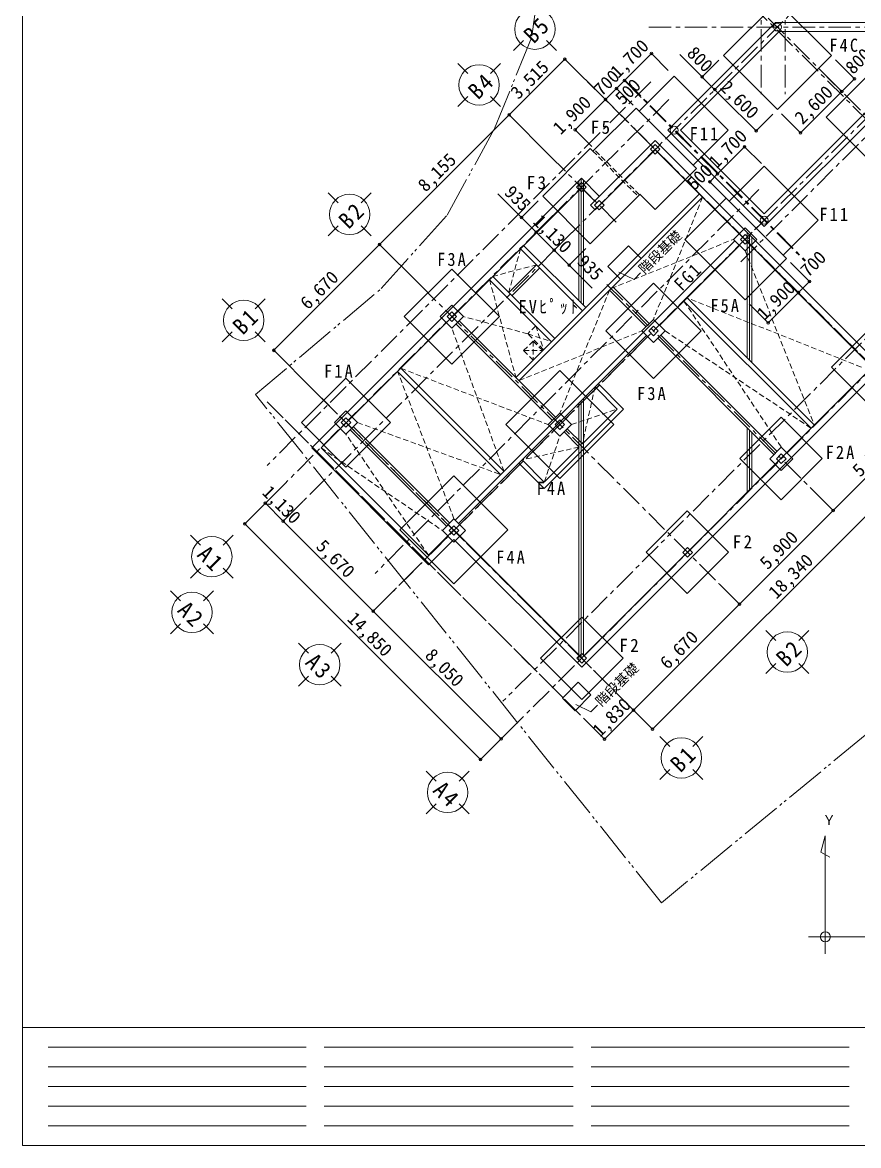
# Model space of a CAD drawing. Units: millimetres at full size, sheet at 1:200. Extents: x -919659 to 1109242, y -84607 to 904409.
# Drawn here: x -113726 to -76491, y -84607 to -34586 of the extents above; entities that cross this region are included whole.
import ezdxf
from ezdxf.enums import TextEntityAlignment as Align

# ---------------------------------------------------------------- set-up
doc = ezdxf.new("R2010")
doc.units = ezdxf.units.MM
doc.header["$LTSCALE"] = 200
doc.header["$PDMODE"] = 32
doc.header["$PDSIZE"] = 120
for name, pattern in [('CHAIN1', [8, 5, -1, 1, -1]), ('DASHED1', [1.8, 1.2, -0.6]), ('DOUBLE_CHAIN2', [12.8, 9, -1, 0.6, -0.6, 0.6, -1])]:
    doc.linetypes.add(name, pattern=pattern)
for name, color, linetype, lineweight in [('4-0_', 4, 'CHAIN1', 5), ('4-1_', 2, 'Continuous', 18), ('4-2_', 3, 'Continuous', 13), ('4-6_', 4, 'Continuous', 5), ('4-7_', 7, 'Continuous', 13), ('4-8_', 3, 'DOUBLE_CHAIN2', 13), ('4-9_', 4, 'Continuous', 5), ('4-E_', 7, 'Continuous', 5), ('4-F_', 7, 'DASHED1', 9), ('7-8_', 7, 'Continuous', 9)]:
    doc.layers.add(name, color=color, linetype=linetype, lineweight=lineweight)
doc.styles.add('ＭＳ ゴシック', font='')
doc.styles.get('ＭＳ ゴシック').set_extended_font_data('MS Gothic')

msp = doc.modelspace()

# ---------------------------------------------------------------- linework, layer by layer
at = {"layer": '4-0_'}
for p, q in [((-80828.4, -12477.5), (-80828.4, -37777.5)), ((-79758.4, -12477.5), (-79758.4, -37777.5)), ((-75334.1, -30018.5), (-101228, -55912.4)), ((-82396.4, -32654.3), (-74356.6, -40694.1)), ((-81641.6, -33256.3), (-74280.2, -40617.7)), ((-71324.8, -34027.8), (-97218.7, -59921.7)), ((-70842.1, -34351.2), (-81843.2, -45352.3)), ((-85828.4, -34792.5), (-62078.4, -34792.5)), ((-85735.3, -37223.6), (-102826.1, -54314.4)), ((-88563.7, -37223.6), (-75234.8, -50552.5)), ((-86916.2, -37174.1), (-78876.4, -45213.9)), ((-86895, -37152.9), (-78855.2, -45192.7)), ((-84936.3, -38022.6), (-102027.1, -55113.4)), ((-84936.3, -38022.6), (-102027.1, -55113.4)), ((-87764.7, -38022.6), (-74435.8, -51351.6)), ((-90250.2, -40508.1), (-87236.1, -43522.2)), ((-80927, -42031.9), (-98017.8, -59122.7)), ((-80128, -42830.9), (-97218.7, -59921.7)), ((-96016.7, -46274.5), (-82687.7, -59603.5)), ((-87693.6, -46253.7), (-78515.8, -55431.6)), ((-75234.8, -47724.1), (-92325.6, -64814.9)), ((-74435.8, -48523.1), (-91526.5, -65613.9)), ((-101532.1, -50191.9), (-88203.1, -63520.9)), ((-100733.1, -50991), (-87404.1, -64319.9)), ((-102826.1, -51485.9), (-89497.1, -64814.9)), ((-102027.1, -52285), (-88698.1, -65613.9))]:
    msp.add_line(p, q, dxfattribs=at)
at = {"layer": '4-1_'}
for points in [[(-85551.5, -40448), (-85339.3, -40235.9), (-85551.5, -40023.7), (-85763.6, -40235.9)], [(-88836, -42134.4), (-88623.9, -41922.3), (-88836, -41710.2), (-89048.1, -41922.3)], [(-88037, -42933.5), (-87824.8, -42721.3), (-88037, -42509.2), (-88249.1, -42721.3)], [(-81542.2, -44457.3), (-81330, -44245.2), (-81542.2, -44033), (-81754.3, -44245.2)], [(-94602.4, -47900.9), (-94390.3, -47688.8), (-94602.4, -47476.6), (-94814.6, -47688.8)], [(-85622.2, -48537.3), (-85410.1, -48325.2), (-85622.2, -48113), (-85834.3, -48325.2)], [(-99318.8, -52617.3), (-99106.7, -52405.2), (-99318.8, -52193), (-99531, -52405.2)], [(-89794.1, -52709.2), (-89582, -52497.1), (-89794.1, -52285), (-90006.2, -52497.1)], [(-79930, -54229.5), (-79717.8, -54017.4), (-79930, -53805.2), (-80142.1, -54017.4)], [(-94510.5, -57425.6), (-94298.4, -57213.5), (-94510.5, -57001.4), (-94722.6, -57213.5)], [(-84101.9, -58401.4), (-83889.8, -58189.3), (-84101.9, -57977.2), (-84314, -58189.3)], [(-88818.3, -63117.8), (-88606.2, -62905.7), (-88818.3, -62693.6), (-89030.4, -62905.7)]]:
    msp.add_lwpolyline(points, close=True, dxfattribs=at)
for centre in [(-80106.8, -34791.1), (-80105.7, -34791.1), (-84702.9, -39387.3), (-80693.7, -43396.7)]:
    msp.add_circle(centre, 177.8, dxfattribs=at)
at = {"layer": '4-2_'}
for p, q in [((-80106.8, -33659.8), (-82510.9, -36063.9)), ((-80106.8, -33659.8), (-77702.6, -36063.9)), ((-80189.7, -34591.2), (-84985.8, -39387.3)), ((-80024, -34991.2), (-84420.1, -39387.3)), ((-80693.7, -43679.5), (-71605.4, -34591.2)), ((-71605.4, -34591.2), (-80189.7, -34591.2)), ((-72571.1, -34991.2), (-80024, -34991.2)), ((-80106.8, -38468.1), (-82510.9, -36063.9)), ((-80106.8, -38468.1), (-77702.6, -36063.9)), ((-86258.6, -38538.8), (-84702.9, -36983.2)), ((-84702.9, -36983.2), (-82298.8, -39387.3)), ((-76097.5, -36962), (-77935.9, -38800.4)), ((-86400, -38397.4), (-88319.8, -40317.2)), ((-86400, -38397.4), (-83713, -41084.4)), ((-86258.6, -38538.8), (-83854.4, -40943)), ((-77935.9, -38800.4), (-76097.5, -40638.9)), ((-84985.8, -39387.3), (-80693.7, -43679.5)), ((-83854.4, -40943), (-82298.8, -39387.3)), ((-85551.5, -39839.9), (-88432.9, -42721.3)), ((-88436.5, -40200.5), (-88319.8, -40317.2)), ((-85339.3, -40052), (-88220.8, -42933.5)), ((-75878.3, -49937.4), (-85551.5, -40264.1)), ((-80693.7, -40992.5), (-82249.3, -42548.1)), ((-80693.7, -40992.5), (-78289.5, -43396.6)), ((-87032.9, -41441.5), (-87049.1, -41457.7)), ((-83713, -41084.4), (-85551.5, -42922.9)), ((-88836, -41526.3), (-100846.2, -53536.5)), ((-88836, -41950.6), (-100421.9, -53536.5)), ((-88836, -41526.3), (-88037, -42325.4)), ((-88836, -41950.6), (-88249.1, -42537.5)), ((-91752.8, -50397), (-83571.6, -42215.8)), ((-91611.4, -50538.4), (-83430.2, -42357.2)), ((-86233.8, -42240.5), (-85551.5, -42922.9)), ((-82390.7, -42406.7), (-79703.7, -45093.7)), ((-88432.9, -42721.3), (-88220.8, -42933.5)), ((-79845.1, -44952.3), (-82249.3, -42548.1)), ((-78289.5, -43396.6), (-79845.1, -44952.3)), ((-81998.3, -44305.3), (-94450.4, -56757.4)), ((-88641.5, -47285.7), (-91420.5, -44506.8)), ((-81786.1, -44517.4), (-85349.9, -48081.2)), ((-88783, -47427.1), (-91561.9, -44648.2)), ((-91547.7, -44662.3), (-88783, -47427.1)), ((-91406.3, -44520.9), (-88641.5, -47285.7)), ((-86737.6, -44533.3), (-87661.1, -45456.8)), ((-86737.6, -44533.3), (-86172, -45099)), ((-90833.6, -45376.5), (-92071, -46614)), ((-90692.1, -45517.9), (-91929.6, -46755.4)), ((-79703.7, -45093.7), (-81542.2, -46932.2)), ((-90020.4, -48664.6), (-92799.3, -45885.6)), ((-90161.8, -48806), (-92940.7, -46027.1)), ((-87580.9, -46507.9), (-85951, -48137.8)), ((-87439.4, -46366.5), (-85809.6, -47996.4)), ((-84264.5, -46995.8), (-78600.6, -52659.7)), ((-84123.1, -46854.4), (-78459.2, -52518.3)), ((-94415.1, -48017.6), (-90122.9, -52309.7)), ((-94273.6, -47876.1), (-89981.5, -52168.3)), ((-85293.4, -48512.5), (-80117.4, -53688.6)), ((-85936.8, -48526.7), (-94309, -56898.8)), ((-85434.8, -48654), (-80258.8, -53830)), ((-96875.8, -49990.4), (-92279.6, -54586.6)), ((-75878.3, -49937.4), (-88818.3, -62877.4)), ((-75850, -51775.8), (-77688.4, -49937.4)), ((-99318.8, -50425.3), (-97338.9, -52405.2)), ((-97017.2, -50131.8), (-92421, -54728)), ((-88224.3, -50814.2), (-87234.4, -51804.1)), ((-88082.9, -50672.8), (-86951.5, -51804.1)), ((-86951.5, -51804.1), (-90487.1, -55339.7)), ((-87234.4, -51804.1), (-88790, -53359.8)), ((-99318.8, -54385.1), (-97338.9, -52405.2)), ((-99131.5, -52734), (-94839.3, -57026.1)), ((-98990, -52592.5), (-94697.9, -56884.7)), ((-88931.4, -53501.2), (-89606.7, -52825.9)), ((-88790, -53359.8), (-89465.3, -52684.5)), ((-88931.4, -53501.2), (-90487.1, -55056.8)), ((-100846.2, -53536.5), (-95641.9, -58740.8)), ((-100421.9, -53536.5), (-95641.9, -58316.6)), ((-91618.5, -54208.3), (-90487.1, -55339.7)), ((-91477, -54066.9), (-90487.1, -55056.8)), ((-94510.5, -57185.2), (-95641.9, -58316.6)), ((-94510.5, -57185.2), (-88818.3, -62877.4)), ((-94510.5, -57609.5), (-95641.9, -58740.8)), ((-94510.5, -57609.5), (-88818.3, -63301.7)), ((-88818.3, -61067.2), (-90656.8, -62905.7)), ((-90656.8, -62905.7), (-88818.3, -64744.2)), ((-88972, -63968.2), (-88406.4, -64533.9)), ((-88406.4, -64533.9), (-89113.5, -65241))]:
    msp.add_line(p, q, dxfattribs=at)
at = {"layer": '4-2_', "linetype": 'DASHED1'}
for p, q in [((-88319.8, -40317.2), (-86315.1, -42321.8)), ((-86250.1, -42256.7), (-88254.7, -40252.1))]:
    msp.add_line(p, q, dxfattribs=at)
at = {"layer": '4-2_', "color": 7, "lineweight": 9}
for p, q in [((-89077.8, -64963.5), (-88407.1, -65291)), ((-88407.1, -65291), (-88115.3, -64999.2))]:
    msp.add_line(p, q, dxfattribs=at)
at = {"layer": '4-2_'}
for points in [[(-84420.1, -39387.3), (-80693.7, -43113.8), (-72571.1, -34991.2)], [(-85551.5, -39839.9), (-75454, -49937.4), (-88818.3, -63301.7)], [(-88436.5, -40200.5), (-90557.8, -42321.8), (-88436.5, -44443.1)], [(-86233.8, -42240.5), (-86250.1, -42256.7), (-88436.5, -44443.1)], [(-82390.7, -42406.7), (-84229.2, -44245.2), (-81542.2, -46932.2)], [(-86172, -45099), (-87095.4, -46022.5), (-87661.1, -45456.8)], [(-77688.4, -49937.4), (-75850, -48098.9), (-74011.5, -49937.4)], [(-99318.8, -54385.1), (-101298.7, -52405.2), (-99318.8, -50425.3)], [(-88818.3, -64744.2), (-86979.8, -62905.7), (-88818.3, -61067.2)], [(-88972, -63968.2), (-89679.1, -64675.3), (-89113.5, -65241)]]:
    msp.add_lwpolyline(points, dxfattribs=at)
for points in [[(-81542.2, -44761.3), (-81026, -44245.2), (-81542.2, -43729), (-82058.4, -44245.2)], [(-94602.4, -49810.1), (-92481.1, -47688.8), (-94602.4, -45567.4), (-96723.8, -47688.8)], [(-85622.2, -50446.5), (-83500.9, -48325.2), (-85622.2, -46203.8), (-87743.5, -48325.2)], [(-94602.4, -48205), (-94086.3, -47688.8), (-94602.4, -47172.6), (-95118.6, -47688.8)], [(-85622.2, -48841.3), (-85106, -48325.2), (-85622.2, -47809), (-86138.4, -48325.2)], [(-92198.3, -52497.1), (-89794.1, -54901.3), (-87390, -52497.1), (-89794.1, -50092.9)], [(-99318.8, -52921.4), (-98802.7, -52405.2), (-99318.8, -51889), (-99835, -52405.2)], [(-89794.1, -53013.3), (-89277.9, -52497.1), (-89794.1, -51980.9), (-90310.3, -52497.1)], [(-81782.6, -54003.2), (-79944.1, -55841.7), (-78105.6, -54003.2), (-79944.1, -52164.7)], [(-79930, -54533.6), (-79413.8, -54017.4), (-79930, -53501.2), (-80446.2, -54017.4)], [(-96914.7, -57185.2), (-94510.5, -59589.4), (-92106.4, -57185.2), (-94510.5, -54781)], [(-85954.5, -58175.2), (-84116, -60013.6), (-82277.6, -58175.2), (-84116, -56336.7)], [(-94510.5, -57729.7), (-93994.3, -57213.5), (-94510.5, -56697.3), (-95026.7, -57213.5)]]:
    msp.add_lwpolyline(points, close=True, dxfattribs=at)
at = {"layer": '4-2_', "color": 7, "lineweight": 9}
msp.add_lwpolyline([(-87159.5, -45704.8), (-86488.7, -46032.3), (-86196.9, -45740.5)], dxfattribs=at)
at = {"layer": '4-6_'}
for p, q in [((-91413, -35392.5), (-91858.5, -35838)), ((-90394.8, -35392.5), (-89949.3, -35838)), ((-93898.5, -36859.8), (-94344, -36414.3)), ((-92880.3, -36859.8), (-92434.8, -36414.3)), ((-93898.5, -37878), (-94344, -38323.5)), ((-92880.3, -37878), (-92434.8, -38323.5)), ((-99665, -42626.2), (-100110.5, -42180.7)), ((-98646.8, -42626.2), (-98201.3, -42180.7)), ((-99665, -43644.5), (-100110.5, -44089.9)), ((-98646.8, -43644.5), (-98201.3, -44089.9)), ((-104381.4, -47342.6), (-104826.9, -46897.1)), ((-103363.2, -47342.6), (-102917.7, -46897.1)), ((-104381.4, -48360.9), (-104826.9, -48806.3)), ((-103363.2, -48360.9), (-102917.7, -48806.3)), ((-105802.5, -57870.6), (-106248, -57425.2)), ((-104784.3, -57870.6), (-104338.8, -57425.2)), ((-105802.5, -58888.9), (-106248, -59334.3)), ((-104784.3, -58888.9), (-104338.8, -59334.3)), ((-106685.9, -60352.1), (-107131.4, -59906.6)), ((-105667.7, -60352.1), (-105222.2, -59906.6)), ((-106685.9, -61370.3), (-107131.4, -61815.8)), ((-105667.7, -61370.3), (-105222.2, -61815.8)), ((-80173.1, -62118.1), (-80618.6, -61672.6)), ((-79154.9, -62118.1), (-78709.4, -61672.6)), ((-100994.2, -62679), (-101439.7, -62233.5)), ((-99976, -62679), (-99530.5, -62233.5)), ((-80173.1, -63136.3), (-80618.6, -63581.8)), ((-79154.9, -63136.3), (-78709.4, -63581.8)), ((-100994.2, -63697.2), (-101439.7, -64142.7)), ((-99976, -63697.2), (-99530.5, -64142.7)), ((-84889.5, -66834.5), (-85335, -66389)), ((-83871.3, -66834.5), (-83425.8, -66389)), ((-95302, -68371.2), (-95747.5, -67925.7)), ((-94283.8, -68371.2), (-93838.3, -67925.7)), ((-84889.5, -67852.7), (-85335, -68298.2)), ((-83871.3, -67852.7), (-83425.8, -68298.2)), ((-95302, -69389.4), (-95747.5, -69834.9)), ((-94283.8, -69389.4), (-93838.3, -69834.9))]:
    msp.add_line(p, q, dxfattribs=at)
for centre in [(-90903.9, -34883.4), (-93389.4, -37368.9), (-99155.9, -43135.3), (-103872.3, -47851.7), (-105293.4, -58379.8), (-106176.8, -60861.2), (-79664, -62627.2), (-100485.1, -63188.1), (-84380.4, -67343.6), (-94792.9, -68880.3)]:
    msp.add_circle(centre, 900, dxfattribs=at)
at = {"layer": '4-8_'}
for p, q in [((-90431.6, -30880.8), (-91043.4, -35235)), ((-85268.1, -73792.5), (-103349.9, -51153.1)), ((-60379.2, -53320.1), (-85268.1, -73792.5))]:
    msp.add_line(p, q, dxfattribs=at)
msp.add_lwpolyline([(-103349.9, -51153.1), (-97750.6, -46436.7), (-94813, -43164.9), (-92700.9, -39307.6), (-91043.4, -35235)], dxfattribs=at)
at = {"layer": '4-9_'}
for p, q in [((-88944.5, -41634.8), (-88944.5, -46982.8)), ((-88844.5, -41534.8), (-88844.5, -47082.8)), ((-88744.5, -41617.8), (-88744.5, -47182.8)), ((-81344.5, -44046.9), (-81344.5, -49633)), ((-81244.5, -44146.9), (-81244.5, -49733)), ((-88844.5, -51434.3), (-88844.5, -62926.2)), ((-88744.5, -51334.3), (-88744.5, -62826.2)), ((-88944.5, -51534.3), (-88944.5, -63026.2)), ((-81444.5, -52644.3), (-81444.5, -55526.2)), ((-81344.5, -52744.3), (-81344.5, -55426.2)), ((-81244.5, -52844.3), (-81244.5, -55326.2))]:
    msp.add_line(p, q, dxfattribs=at)
msp.add_lwpolyline([(-81444.5, -43946.9), (-81444.5, -49315.6), (-81444.5, -49533)], dxfattribs=at)
at = {"layer": '4-E_', "color": 4}
for p, q in [((-85714.1, -35972), (-86916.2, -37174.1)), ((-85714.1, -35972), (-84967.7, -36718.4)), ((-84456.2, -36012.5), (-82513.9, -37954.9)), ((-92053, -38705.3), (-89567.5, -36219.8)), ((-89567.5, -36219.8), (-87764.7, -38022.6)), ((-82715.8, -36268.8), (-83457.9, -37010.9)), ((-76671.5, -37095.1), (-77522.7, -36243.8)), ((-82892.2, -37576.5), (-82150.1, -36834.5)), ((-77237.1, -37660.7), (-78088.4, -36809.5)), ((-86889.7, -37147.6), (-87764.7, -38022.6)), ((-86916.2, -37174.1), (-86169.8, -37920.5)), ((-76671.5, -37095.1), (-77237.1, -37660.7)), ((-87269.7, -37527.6), (-86523.3, -38274)), ((-82513.9, -37954.9), (-81053.7, -39415)), ((-77237.1, -37660.7), (-79075.6, -39499.2)), ((-87764.7, -38022.6), (-89108.2, -39366.1)), ((-87764.7, -38022.6), (-87018.3, -38769)), ((-97819.4, -44471.8), (-92053, -38705.3)), ((-92053, -38705.3), (-90250.2, -40508.1)), ((-81053.7, -39415), (-80311.7, -38673)), ((-79075.6, -39499.2), (-79926.9, -38647.9)), ((-89108.2, -39366.1), (-88361.8, -40112.5)), ((-81563.4, -40122.7), (-82765.5, -41324.8)), ((-81563.4, -40122.7), (-80817, -40869.1)), ((-82765.5, -41324.8), (-83119, -41678.4)), ((-83119, -41678.4), (-82372.6, -42424.8)), ((-92549.2, -42224.3), (-90843.6, -43929.9)), ((-91504.7, -43268.8), (-90762.7, -42526.7)), ((-90260.4, -43346.7), (-89825.9, -42912.3)), ((-90843.6, -43929.9), (-90101.6, -43187.9)), ((-90843.6, -43929.9), (-90044.6, -44728.9)), ((-90044.6, -44728.9), (-89302.5, -43986.9)), ((-89461.4, -44145.7), (-89026.9, -43711.3)), ((-102535.8, -49188.2), (-97819.4, -44471.8)), ((-97819.4, -44471.8), (-96016.7, -46274.5)), ((-90044.6, -44728.9), (-88353.9, -46419.6)), ((-89383.4, -45390.1), (-88641.4, -44648)), ((-78672.6, -46124.8), (-79523.9, -45273.5)), ((-79167.5, -46619.8), (-80018.8, -45768.5)), ((-78672.6, -46124.8), (-79167.5, -46619.8)), ((-79167.5, -46619.8), (-80511, -47963.3)), ((-80511, -47963.3), (-81362.3, -47112)), ((-102535.8, -49188.2), (-100733.1, -50991)), ((-77625, -56322.3), (-73545, -52242.3)), ((-85662.7, -66061.3), (-72694.4, -53092.9)), ((-102909.6, -55995.9), (-102027.1, -55113.4)), ((-77625, -56322.3), (-78515.8, -55431.6)), ((-103828.3, -56914.6), (-102909.6, -55995.9)), ((-102110.5, -56794.9), (-102909.6, -55995.9)), ((-102110.5, -56794.9), (-101228, -55912.4)), ((-81797, -60494.3), (-77625, -56322.3)), ((-103828.3, -56914.6), (-93327.7, -67415.1)), ((-98101.2, -60804.2), (-102110.5, -56794.9)), ((-98101.2, -60804.2), (-97218.7, -59921.7)), ((-81797, -60494.3), (-82687.7, -59603.5)), ((-86513.4, -65210.7), (-81797, -60494.3)), ((-92409, -66496.4), (-98101.2, -60804.2)), ((-86513.4, -65210.7), (-87404.1, -64319.9)), ((-87807.4, -66504.7), (-86513.4, -65210.7)), ((-85662.7, -66061.3), (-86513.4, -65210.7)), ((-92409, -66496.4), (-91526.5, -65613.9)), ((-87807.4, -66504.7), (-88698.1, -65613.9)), ((-93327.7, -67415.1), (-92409, -66496.4))]:
    msp.add_line(p, q, dxfattribs=at)
at = {"layer": '4-E_'}
for p in [(-85714.1, -35972), (-89567.5, -36219.8), (-83457.9, -37010.9), (-87269.7, -37527.6), (-86916.2, -37174.1), (-76671.5, -37095.1), (-87764.7, -38022.6), (-82892.2, -37576.5), (-77237.1, -37660.7), (-92053, -38705.3), (-89108.2, -39366.1), (-81053.7, -39415), (-79075.6, -39499.2), (-81563.4, -40122.7), (-82765.5, -41324.8), (-83119, -41678.4), (-91504.7, -43268.8), (-90843.6, -43929.9), (-97819.4, -44471.8), (-90044.6, -44728.9), (-89383.4, -45390.1), (-78672.6, -46124.8), (-79167.5, -46619.8), (-80511, -47963.3), (-102535.8, -49188.2), (-102909.6, -55995.9), (-77625, -56322.3), (-103828.3, -56914.6), (-102110.5, -56794.9), (-81797, -60494.3), (-98101.2, -60804.2), (-86513.4, -65210.7), (-85662.7, -66061.3), (-92409, -66496.4), (-87807.4, -66504.7), (-93327.7, -67415.1)]:
    msp.add_point(p, dxfattribs=at)
at = {"layer": '4-F_'}
for p, q in [((-83444.3, -42371.3), (-85622.2, -47809)), ((-87510.2, -46437.2), (-82058.4, -44245.2)), ((-91547.7, -44662.3), (-92071, -46614)), ((-81542.2, -44761.3), (-78459.2, -52518.3)), ((-92785.2, -45899.8), (-90833.6, -45376.5)), ((-92926.6, -46041.2), (-91752.8, -50397)), ((-87580.9, -46507.9), (-89794.1, -51980.9)), ((-84264.5, -46995.8), (-79930, -53501.2)), ((-76366.2, -49937.4), (-84123.1, -46854.4)), ((-91222.5, -48452.4), (-94086.3, -47688.8)), ((-92279.6, -54586.6), (-94602.4, -48205)), ((-91611.4, -50538.4), (-86138.4, -48325.2)), ((-90868.9, -48098.9), (-91222.5, -48452.4)), ((-85106, -48325.2), (-78600.6, -52659.7)), ((-90982.1, -48777.7), (-91406.3, -49202)), ((-90982.1, -48777.7), (-90982.1, -49626.2)), ((-90557.8, -49202), (-90982.1, -48777.7)), ((-91406.3, -49202), (-90557.8, -49202)), ((-91406.3, -49202), (-90982.1, -49626.2)), ((-96875.8, -49990.4), (-90310.3, -52497.1)), ((-94510.5, -56697.3), (-97017.2, -50131.8)), ((-88224.3, -50814.2), (-88790, -53359.8)), ((-89277.9, -52497.1), (-87234.4, -51804.1)), ((-98802.7, -52405.2), (-92421, -54728)), ((-95641.9, -58316.6), (-99318.8, -52921.4)), ((-90487.1, -55056.8), (-89794.1, -53013.3)), ((-88931.4, -53501.2), (-91477, -54066.9)), ((-100421.9, -53536.5), (-95026.7, -57213.5))]:
    msp.add_line(p, q, dxfattribs=at)
at = {"layer": '4-F_', "linetype": 'Continuous'}
for p, q in [((-77970.2, -70812.3), (-78164.3, -71536.8)), ((-77970.2, -70812.3), (-77970.2, -76062.3)), ((-78164.3, -71536.8), (-77774.6, -71761.8)), ((-78720.2, -75312.3), (-73470.2, -75312.3))]:
    msp.add_line(p, q, dxfattribs=at)
at = {"layer": '4-F_'}
msp.add_lwpolyline([(-90868.9, -48098.9), (-90515.4, -49159.5), (-91222.5, -48452.4), (-90161.8, -48806)], dxfattribs=at)
at = {"layer": '4-F_', "linetype": 'Continuous'}
msp.add_circle((-77970.2, -75312.3), 225, dxfattribs=at)
at = {"layer": '7-8_', "color": 5, "lineweight": 5}
for p, q in [((-113726.4, -84606.6), (-113726.4, -4606.6)), ((1673.6, -79356.6), (-113726.4, -79356.6)), ((1673.6, -84606.6), (-113726.4, -84606.6))]:
    msp.add_line(p, q, dxfattribs=at)
at = {"layer": '7-8_', "color": 3, "lineweight": 13}
for p, q in [((-112586.4, -80231.6), (-101094.3, -80231.6)), ((-100294.3, -80231.6), (-89202.1, -80231.6)), ((-88402.1, -80231.6), (-76910, -80231.6)), ((-112586.4, -81106.6), (-101094.3, -81106.6)), ((-100294.3, -81106.6), (-89202.1, -81106.6)), ((-88402.1, -81106.6), (-76910, -81106.6)), ((-112586.4, -81981.6), (-101094.3, -81981.6)), ((-100294.3, -81981.6), (-89202.1, -81981.6)), ((-88402.1, -81981.6), (-76910, -81981.6)), ((-112586.4, -82856.6), (-101094.3, -82856.6)), ((-100294.3, -82856.6), (-89202.1, -82856.6)), ((-88402.1, -82856.6), (-76910, -82856.6)), ((-112586.4, -83731.6), (-101094.3, -83731.6)), ((-100294.3, -83731.6), (-89202.1, -83731.6)), ((-88402.1, -83731.6), (-76910, -83731.6))]:
    msp.add_line(p, q, dxfattribs=at)

# ---------------------------------------------------------------- texts
at = {"layer": '4-2_', "color": 7, "style": 'ＭＳ ゴシック'}
for p in [(-85931.2, -45910.9), (-87849.6, -65169.6)]:
    msp.add_text('階段基礎', height=439.9, rotation=45, dxfattribs=at).set_placement(p, align=Align.BOTTOM_LEFT)
at = {"layer": '4-6_', "color": 3, "char_height": 733.1, "attachment_point": 7, "style": 'ＭＳ ゴシック'}
for s, insert, rotation in [('\\T1.21;\\W0.95;B5', (-90950.7, -35579.1), 45), ('\\T1.21;\\W0.95;B4', (-93436.2, -38064.6), 45), ('\\T1.21;\\W0.95;B2', (-99202.6, -43831), 45), ('\\T1.21;\\W0.95;B1', (-103919, -48547.4), 45), ('\\T1.21;\\W0.95;A1', (-105989.1, -58333), 315), ('\\T1.21;\\W0.95;A2', (-106872.5, -60814.4), 315), ('\\T1.21;\\W0.95;B2', (-79710.7, -63322.9), 45), ('\\T1.21;\\W0.95;A3', (-101180.8, -63141.3), 315), ('\\T1.21;\\W0.95;B1', (-84427.2, -68039.3), 45), ('\\T1.21;\\W0.95;A4', (-95488.6, -68833.5), 315)]:
    msp.add_mtext(s, dxfattribs=dict(at, insert=insert, rotation=rotation))
at = {"layer": '4-7_', "char_height": 586.5, "attachment_point": 7, "style": 'ＭＳ ゴシック'}
for s, insert in [('\\T1.27;\\W0.9;F4C', (-77787.2, -35902.3)), ('\\T1.27;\\W0.95;F5', (-88418.7, -39554.6)), ('\\T1.27;\\W0.9;F11', (-84012.7, -39835.2)), ('\\T1.27;\\W0.95;F3', (-91268.4, -42021.5)), ('\\T1.27;\\W0.9;F11', (-78231.5, -43426.3)), ('\\T1.27;\\W0.9;F3A', (-95253.9, -45439.1)), ('\\T1.28;\\W0.9;EVﾋﾟｯﾄ', (-91636.7, -47584.7)), ('\\T1.27;\\W0.9;F5A', (-83089.4, -47494.7)), ('\\T1.27;\\W0.9;F1A', (-100291.1, -50406.9)), ('\\T1.27;\\W0.9;F3A', (-86350.2, -51411.1)), ('\\T1.27;\\W0.9;F2A', (-77951, -54023.2)), ('\\T1.27;\\W0.9;F4A', (-90827.2, -55630.2)), ('\\T1.27;\\W0.95;F2', (-82093.9, -58010.6)), ('\\T1.27;\\W0.9;F4A', (-92625.6, -58697.3)), ('\\T1.27;\\W0.95;F2', (-87140.7, -62621.8))]:
    msp.add_mtext(s, dxfattribs=dict(at, insert=insert))
at = {"layer": '4-7_', "insert": (-84346.3, -46590.2), "char_height": 586.5, "attachment_point": 7, "rotation": 45, "style": 'ＭＳ ゴシック'}
msp.add_mtext('\\T1.27;\\W0.9;FG1', dxfattribs=at)
at = {"layer": '4-E_', "style": 'ＭＳ ゴシック'}
for s, rotation, p in [('1,700', 45, (-87069.1, -37227.6)), ('800', 315, (-84299.4, -36129.2)), ('800', 45, (-76605.8, -37055.4)), ('3,515', 45, (-91517.3, -38169.7)), ('700', 45, (-87805.8, -38021.1)), ('500', 45, (-86856.4, -38414.7)), ('2,600', 315, (-82821.5, -37647.3)), ('2,600', 45, (-78863.5, -39287.1)), ('1,900', 45, (-89632.6, -39743.8)), ('1,700', 45, (-82688.3, -41243.2)), ('8,155', 45, (-95643.3, -42295.6)), ('500', 45, (-83665.9, -42213.1)), ('935', 315, (-92428.5, -42325.9)), ('1,130', 315, (-91151.2, -43622.3)), ('935', 315, (-89190.7, -45412.5)), ('700', 45, (-78606.9, -46085.2)), ('6,670', 45, (-100884.7, -47537.1)), ('1,900', 45, (-80546.4, -47998.6)), ('5,770', 45, (-76292.1, -54989.4)), ('1,130', 315, (-103217.1, -55688.3)), ('5,900', 45, (-80418.1, -59115.4)), ('5,670', 315, (-100813, -58092.5)), ('18,340', 45, (-80027.1, -60425.6)), ('14,850', 315, (-99426.5, -61316.3)), ('6,670', 45, (-84862.3, -63559.6)), ('8,050', 315, (-95962.2, -62943.2)), ('1,830', 45, (-87867.5, -66564.8))]:
    msp.add_text(s, height=586.5, rotation=rotation, dxfattribs=at).set_placement(p, align=Align.BOTTOM_LEFT)
at = {"layer": '4-F_', "style": 'ＭＳ ゴシック'}
msp.add_text('Ｙ', height=439.9, dxfattribs=at).set_placement((-78101.2, -70463.3), align=Align.BOTTOM_LEFT)

doc.saveas('drawing.dxf')
